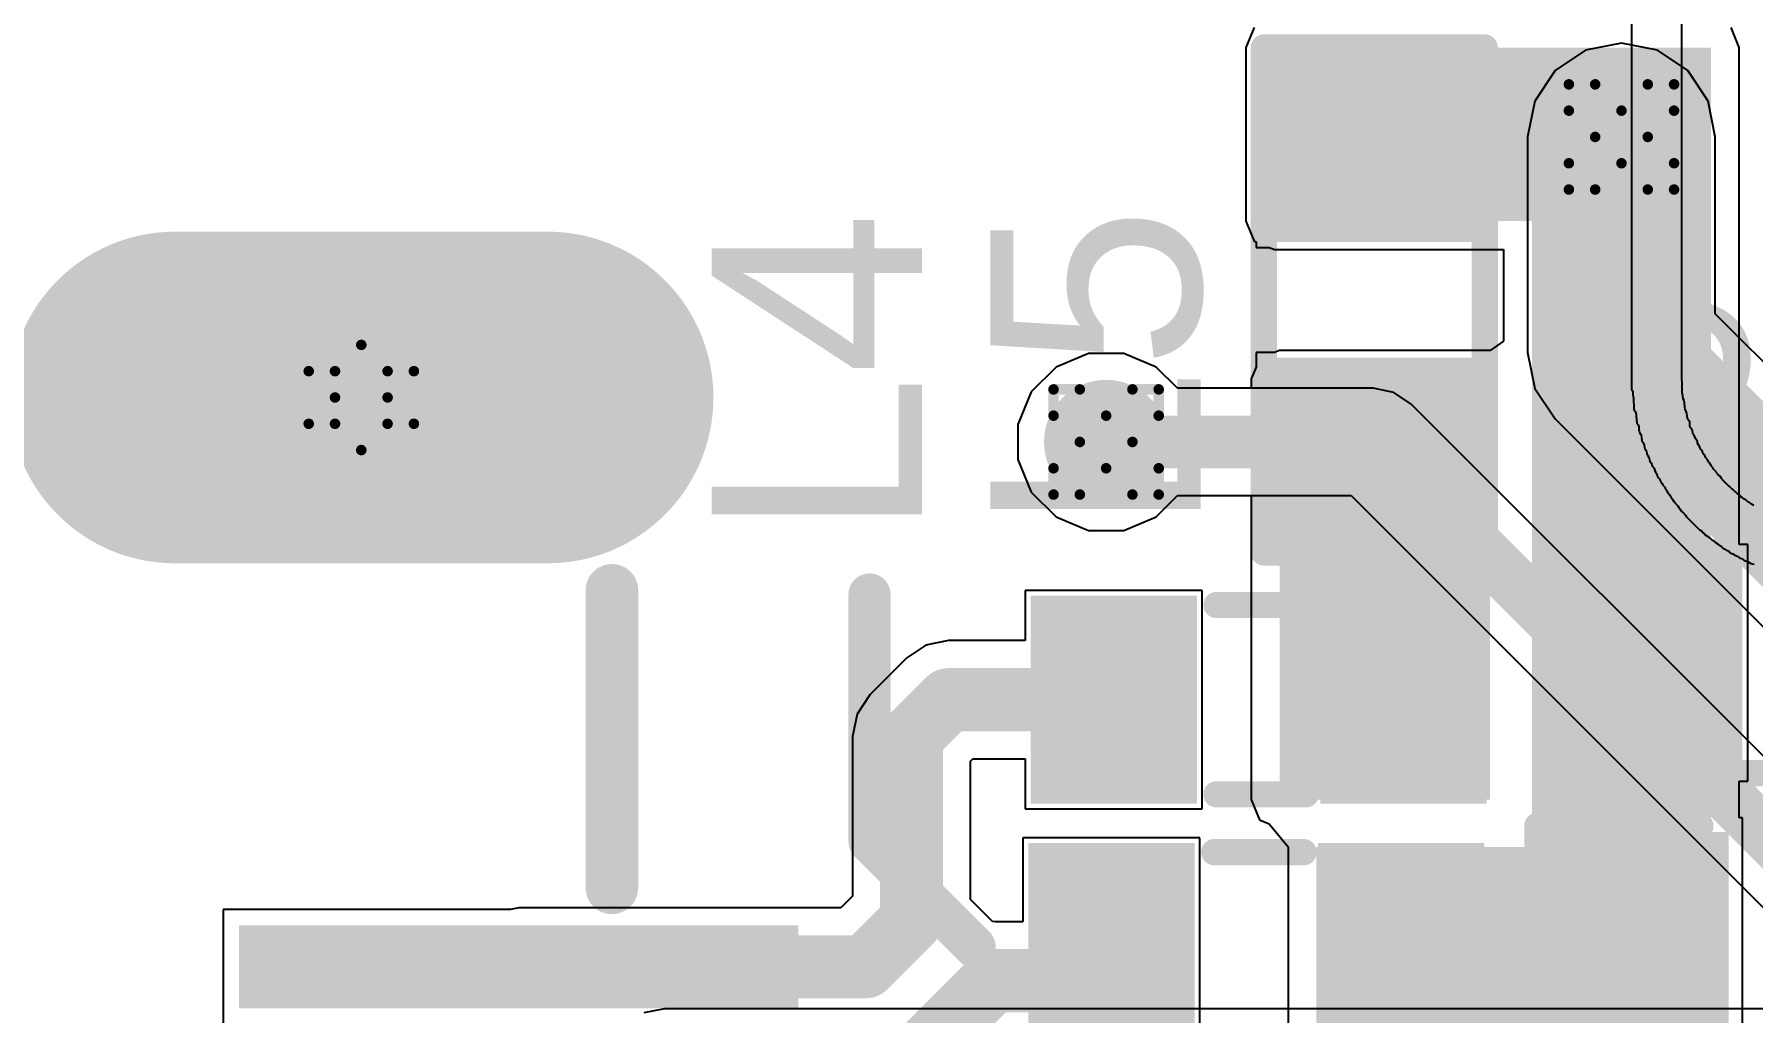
# Model space of a CAD drawing. Header units: inches. Extents: x -0.2 to 17.4, y -0.2 to 2.6.
# Drawn here: x 0.3122 to 0.6389, y 0.5565 to 0.7425 of the extents above; entities that cross this region are included whole.
import ezdxf

# ---------------------------------------------------------------- set-up
doc = ezdxf.new("R2010")
doc.units = ezdxf.units.IN
doc.header["$MEASUREMENT"] = 0
for name, color, linetype in [('Bottom Layer', 5, 'Continuous'), ('Bottom Overlay', 54, 'Continuous'), ('Bottom Solder', 6, 'Continuous'), ('Drill Drawing', 1, 'Continuous'), ('Multi-Layer', 9, 'Continuous'), ('Pad Holes', 156, 'Continuous'), ('Top Layer', 1, 'Continuous'), ('Top Overlay', 2, 'Continuous'), ('Top Paste', 8, 'Continuous'), ('Top Solder', 216, 'Continuous'), ('Via Holes', 16, 'Continuous')]:
    doc.layers.add(name, color=color, linetype=linetype)
doc.styles.add('Arial', font='', dxfattribs={"height": 0.2})
doc.styles.get('Arial').set_extended_font_data('Arial')

# ---------------------------------------------------------------- blocks, each defined once
blk = doc.blocks.new('HD_A_05H9191N_4')
at = {"layer": 'Bottom Layer'}
h = blk.add_hatch(color=5, dxfattribs=at)
edge = h.paths.add_edge_path()
edge.add_arc((-0.28546, 0.06693), 0.02953, 180, 360)
edge.add_line((-0.25594, 0.06693), (-0.25594, 0.13779))
edge.add_arc((-0.28546, 0.13779), 0.02953, 0, 180)
edge.add_line((-0.31499, 0.13779), (-0.31499, 0.06693))
at = {"layer": 'Bottom Solder'}
h = blk.add_hatch(color=6, dxfattribs=at)
edge = h.paths.add_edge_path()
edge.add_arc((-0.28546, 0.06693), 0.03153, 180, 360)
edge.add_line((-0.25394, 0.06693), (-0.25394, 0.13779))
edge.add_arc((-0.28546, 0.13779), 0.03153, 0, 180)
edge.add_line((-0.31699, 0.13779), (-0.31699, 0.06693))
at = {"layer": 'Multi-Layer'}
h = blk.add_hatch(color=9, dxfattribs=at)
edge = h.paths.add_edge_path()
edge.add_arc((-0.28546, 0.06693), 0.02953, 180, 360)
edge.add_line((-0.25594, 0.06693), (-0.25594, 0.13779))
edge.add_arc((-0.28546, 0.13779), 0.02953, 0, 180)
edge.add_line((-0.31499, 0.13779), (-0.31499, 0.06693))
at = {"layer": 'Pad Holes'}
h = blk.add_hatch(color=7, dxfattribs=at)
edge = h.paths.add_edge_path()
edge.add_arc((-0.28546, 0.06693), 0.01772, 180, 360)
edge.add_line((-0.26775, 0.06693), (-0.26775, 0.13779))
edge.add_arc((-0.28546, 0.13779), 0.01772, 0, 180)
edge.add_line((-0.30318, 0.13779), (-0.30318, 0.06693))
at = {"layer": 'Top Layer'}
blk.add_hatch(color=1, dxfattribs=at).paths.add_polyline_path([(-0.18311, 0.18348), (-0.17129, 0.18348), (-0.17129, 0.08112), (-0.18311, 0.08112)])
h = blk.add_hatch(color=1, dxfattribs=at)
edge = h.paths.add_edge_path()
edge.add_arc((-0.28546, 0.06693), 0.02953, 180, 360)
edge.add_line((-0.25594, 0.06693), (-0.25594, 0.13779))
edge.add_arc((-0.28546, 0.13779), 0.02953, 0, 180)
edge.add_line((-0.31499, 0.13779), (-0.31499, 0.06693))
at = {"layer": 'Top Solder'}
blk.add_hatch(color=216, dxfattribs=at).paths.add_polyline_path([(-0.18511, 0.18548), (-0.16929, 0.18548), (-0.16929, 0.07912), (-0.18511, 0.07912)])
h = blk.add_hatch(color=216, dxfattribs=at)
edge = h.paths.add_edge_path()
edge.add_arc((-0.28546, 0.06693), 0.03153, 180, 360)
edge.add_line((-0.25394, 0.06693), (-0.25394, 0.13779))
edge.add_arc((-0.28546, 0.13779), 0.03153, 0, 180)
edge.add_line((-0.31699, 0.13779), (-0.31699, 0.06693))
at = {"layer": 'Top Overlay'}
blk.add_lwpolyline([(-0.1922, 0.15002, 0.01, 0.01, 0), (-0.24879, 0.15002, 0.01, 0.01, 0)], format="xyseb", dxfattribs=at)
for points in [[(-0.25129, 0.15002, 0.005, 0.005, 1), (-0.24629, 0.15002, 0.005, 0.005, 1)], [(-0.1947, 0.15002, 0.005, 0.005, 1), (-0.18971, 0.15002, 0.005, 0.005, 1)]]:
    blk.add_lwpolyline(points, format="xyseb", close=True, dxfattribs=at)
blk = doc.blocks.new('R___0603_25')
at = {"layer": 'Top Layer'}
for points in [[(-0.015, 0.0175), (-0.015, -0.0175), (-0.045, -0.0175), (-0.045, 0.0175)], [(0.045, 0.0175), (0.045, -0.0175), (0.015, -0.0175), (0.015, 0.0175)]]:
    blk.add_hatch(color=1, dxfattribs=at).paths.add_polyline_path(points)
at = {"layer": 'Top Paste'}
for points in [[(-0.015, 0.0175), (-0.015, -0.0175), (-0.045, -0.0175), (-0.045, 0.0175)], [(0.045, 0.0175), (0.045, -0.0175), (0.015, -0.0175), (0.015, 0.0175)]]:
    blk.add_hatch(color=8, dxfattribs=at).paths.add_polyline_path(points)
at = {"layer": 'Top Solder'}
for points in [[(-0.011, 0.0215), (-0.011, -0.0215), (-0.049, -0.0215), (-0.049, 0.0215)], [(0.049, 0.0215), (0.049, -0.0215), (0.011, -0.0215), (0.011, 0.0215)]]:
    blk.add_hatch(color=216, dxfattribs=at).paths.add_polyline_path(points)
at = {"layer": 'Top Overlay'}
for points in [[(-0.048, 0.021, 0.005, 0.005, 0), (0.048, 0.021, 0.005, 0.005, 0)], [(-0.048, 0.021, 0.005, 0.005, 0), (-0.048, -0.021, 0.005, 0.005, 0)], [(0.048, 0.021, 0.005, 0.005, 0), (0.048, -0.021, 0.005, 0.005, 0)], [(-0.048, -0.021, 0.005, 0.005, 0), (0.048, -0.021, 0.005, 0.005, 0)]]:
    blk.add_lwpolyline(points, format="xyseb", dxfattribs=at)
for points in [[(-0.04925, 0.021, 0.0025, 0.0025, 1), (-0.04675, 0.021, 0.0025, 0.0025, 1)], [(-0.04925, 0.021, 0.0025, 0.0025, 1), (-0.04675, 0.021, 0.0025, 0.0025, 1)], [(0.04675, 0.021, 0.0025, 0.0025, 1), (0.04925, 0.021, 0.0025, 0.0025, 1)], [(0.04675, 0.021, 0.0025, 0.0025, 1), (0.04925, 0.021, 0.0025, 0.0025, 1)], [(-0.04925, -0.021, 0.0025, 0.0025, 1), (-0.04675, -0.021, 0.0025, 0.0025, 1)], [(-0.04925, -0.021, 0.0025, 0.0025, 1), (-0.04675, -0.021, 0.0025, 0.0025, 1)], [(0.04675, -0.021, 0.0025, 0.0025, 1), (0.04925, -0.021, 0.0025, 0.0025, 1)], [(0.04675, -0.021, 0.0025, 0.0025, 1), (0.04925, -0.021, 0.0025, 0.0025, 1)]]:
    blk.add_lwpolyline(points, format="xyseb", close=True, dxfattribs=at)
blk = doc.blocks.new('R___0603_26')
at = {"layer": 'Top Layer'}
for points in [[(-0.015, 0.0175), (-0.015, -0.0175), (-0.045, -0.0175), (-0.045, 0.0175)], [(0.045, 0.0175), (0.045, -0.0175), (0.015, -0.0175), (0.015, 0.0175)]]:
    blk.add_hatch(color=1, dxfattribs=at).paths.add_polyline_path(points)
at = {"layer": 'Top Paste'}
for points in [[(-0.015, 0.0175), (-0.015, -0.0175), (-0.045, -0.0175), (-0.045, 0.0175)], [(0.045, 0.0175), (0.045, -0.0175), (0.015, -0.0175), (0.015, 0.0175)]]:
    blk.add_hatch(color=8, dxfattribs=at).paths.add_polyline_path(points)
at = {"layer": 'Top Solder'}
for points in [[(-0.011, 0.0215), (-0.011, -0.0215), (-0.049, -0.0215), (-0.049, 0.0215)], [(0.049, 0.0215), (0.049, -0.0215), (0.011, -0.0215), (0.011, 0.0215)]]:
    blk.add_hatch(color=216, dxfattribs=at).paths.add_polyline_path(points)
at = {"layer": 'Top Overlay'}
for points in [[(0.048, 0.021, 0.005, 0.005, 0), (-0.048, 0.021, 0.005, 0.005, 0)], [(-0.048, 0.021, 0.005, 0.005, 0), (-0.048, -0.021, 0.005, 0.005, 0)], [(0.048, 0.021, 0.005, 0.005, 0), (0.048, -0.021, 0.005, 0.005, 0)], [(0.048, -0.021, 0.005, 0.005, 0), (-0.048, -0.021, 0.005, 0.005, 0)]]:
    blk.add_lwpolyline(points, format="xyseb", dxfattribs=at)
for points in [[(-0.04925, 0.021, 0.0025, 0.0025, 1), (-0.04675, 0.021, 0.0025, 0.0025, 1)], [(-0.04925, 0.021, 0.0025, 0.0025, 1), (-0.04675, 0.021, 0.0025, 0.0025, 1)], [(0.04675, 0.021, 0.0025, 0.0025, 1), (0.04925, 0.021, 0.0025, 0.0025, 1)], [(0.04675, 0.021, 0.0025, 0.0025, 1), (0.04925, 0.021, 0.0025, 0.0025, 1)], [(-0.04925, -0.021, 0.0025, 0.0025, 1), (-0.04675, -0.021, 0.0025, 0.0025, 1)], [(-0.04925, -0.021, 0.0025, 0.0025, 1), (-0.04675, -0.021, 0.0025, 0.0025, 1)], [(0.04675, -0.021, 0.0025, 0.0025, 1), (0.04925, -0.021, 0.0025, 0.0025, 1)], [(0.04675, -0.021, 0.0025, 0.0025, 1), (0.04925, -0.021, 0.0025, 0.0025, 1)]]:
    blk.add_lwpolyline(points, format="xyseb", close=True, dxfattribs=at)
blk = doc.blocks.new('IND_0603__1608_M_______67')
at = {"layer": 'Top Layer'}
for points in [[(-0.03937, 0.01575), (-0.01575, 0.01575), (-0.01575, -0.01575), (-0.03937, -0.01575)], [(0.01575, 0.01575), (0.03937, 0.01575), (0.03937, -0.01575), (0.01575, -0.01575)]]:
    blk.add_hatch(color=1, dxfattribs=at).paths.add_polyline_path(points)
at = {"layer": 'Top Paste'}
for points in [[(-0.03937, 0.01575), (-0.01575, 0.01575), (-0.01575, -0.01575), (-0.03937, -0.01575)], [(0.01575, 0.01575), (0.03937, 0.01575), (0.03937, -0.01575), (0.01575, -0.01575)]]:
    blk.add_hatch(color=8, dxfattribs=at).paths.add_polyline_path(points)
at = {"layer": 'Top Solder'}
for points in [[(-0.04337, 0.01975), (-0.01175, 0.01975), (-0.01175, -0.01975), (-0.04337, -0.01975)], [(0.01175, 0.01975), (0.04337, 0.01975), (0.04337, -0.01975), (0.01175, -0.01975)]]:
    blk.add_hatch(color=216, dxfattribs=at).paths.add_polyline_path(points)
at = {"layer": 'Top Overlay'}
for points in [[(-0.008, 0.018, 0.005, 0.005, 0), (0.009, 0.018, 0.005, 0.005, 0)], [(-0.008, -0.018, 0.005, 0.005, 0), (0.009, -0.018, 0.005, 0.005, 0)]]:
    blk.add_lwpolyline(points, format="xyseb", dxfattribs=at)
for points in [[(-0.00925, 0.018, 0.0025, 0.0025, 1), (-0.00675, 0.018, 0.0025, 0.0025, 1)], [(0.00775, 0.018, 0.0025, 0.0025, 1), (0.01025, 0.018, 0.0025, 0.0025, 1)], [(-0.00925, -0.018, 0.0025, 0.0025, 1), (-0.00675, -0.018, 0.0025, 0.0025, 1)], [(0.00775, -0.018, 0.0025, 0.0025, 1), (0.01025, -0.018, 0.0025, 0.0025, 1)]]:
    blk.add_lwpolyline(points, format="xyseb", close=True, dxfattribs=at)
blk = doc.blocks.new('IND_0603__1608_M_______68')
at = {"layer": 'Top Layer'}
for points in [[(-0.03937, 0.01575), (-0.01575, 0.01575), (-0.01575, -0.01575), (-0.03937, -0.01575)], [(0.01575, 0.01575), (0.03937, 0.01575), (0.03937, -0.01575), (0.01575, -0.01575)]]:
    blk.add_hatch(color=1, dxfattribs=at).paths.add_polyline_path(points)
at = {"layer": 'Top Paste'}
for points in [[(-0.03937, 0.01575), (-0.01575, 0.01575), (-0.01575, -0.01575), (-0.03937, -0.01575)], [(0.01575, 0.01575), (0.03937, 0.01575), (0.03937, -0.01575), (0.01575, -0.01575)]]:
    blk.add_hatch(color=8, dxfattribs=at).paths.add_polyline_path(points)
at = {"layer": 'Top Solder'}
for points in [[(-0.04337, 0.01975), (-0.01175, 0.01975), (-0.01175, -0.01975), (-0.04337, -0.01975)], [(0.01175, 0.01975), (0.04337, 0.01975), (0.04337, -0.01975), (0.01175, -0.01975)]]:
    blk.add_hatch(color=216, dxfattribs=at).paths.add_polyline_path(points)
at = {"layer": 'Top Overlay'}
for points in [[(-0.008, 0.018, 0.005, 0.005, 0), (0.009, 0.018, 0.005, 0.005, 0)], [(-0.008, -0.018, 0.005, 0.005, 0), (0.009, -0.018, 0.005, 0.005, 0)]]:
    blk.add_lwpolyline(points, format="xyseb", dxfattribs=at)
for points in [[(-0.00925, 0.018, 0.0025, 0.0025, 1), (-0.00675, 0.018, 0.0025, 0.0025, 1)], [(0.00775, 0.018, 0.0025, 0.0025, 1), (0.01025, 0.018, 0.0025, 0.0025, 1)], [(-0.00925, -0.018, 0.0025, 0.0025, 1), (-0.00675, -0.018, 0.0025, 0.0025, 1)], [(0.00775, -0.018, 0.0025, 0.0025, 1), (0.01025, -0.018, 0.0025, 0.0025, 1)]]:
    blk.add_lwpolyline(points, format="xyseb", close=True, dxfattribs=at)
blk = doc.blocks.new('C___0603_80')
at = {"layer": 'Top Layer'}
for points in [[(-0.015, 0.0175), (-0.015, -0.0175), (-0.045, -0.0175), (-0.045, 0.0175)], [(0.045, 0.0175), (0.045, -0.0175), (0.015, -0.0175), (0.015, 0.0175)]]:
    blk.add_hatch(color=1, dxfattribs=at).paths.add_polyline_path(points)
at = {"layer": 'Top Paste'}
for points in [[(-0.015, 0.0175), (-0.015, -0.0175), (-0.045, -0.0175), (-0.045, 0.0175)], [(0.045, 0.0175), (0.045, -0.0175), (0.015, -0.0175), (0.015, 0.0175)]]:
    blk.add_hatch(color=8, dxfattribs=at).paths.add_polyline_path(points)
at = {"layer": 'Top Solder'}
for points in [[(-0.01264, 0.01986), (-0.01264, -0.01986), (-0.04736, -0.01986), (-0.04736, 0.01986)], [(0.04736, 0.01986), (0.04736, -0.01986), (0.01264, -0.01986), (0.01264, 0.01986)]]:
    blk.add_hatch(color=216, dxfattribs=at).paths.add_polyline_path(points)
at = {"layer": 'Top Overlay'}
for points in [[(-0.049, 0.021, 0.005, 0.005, 0), (-0.049, -0.021, 0.005, 0.005, 0)], [(-0.018, 0.021, 0.005, 0.005, 0), (-0.049, 0.021, 0.005, 0.005, 0)], [(0.049, 0.021, 0.005, 0.005, 0), (0.018, 0.021, 0.005, 0.005, 0)], [(0.049, 0.021, 0.005, 0.005, 0), (0.049, -0.021, 0.005, 0.005, 0)], [(-0.018, -0.021, 0.005, 0.005, 0), (-0.049, -0.021, 0.005, 0.005, 0)], [(0.049, -0.021, 0.005, 0.005, 0), (0.018, -0.021, 0.005, 0.005, 0)]]:
    blk.add_lwpolyline(points, format="xyseb", dxfattribs=at)
for points in [[(-0.05025, 0.021, 0.0025, 0.0025, 1), (-0.04775, 0.021, 0.0025, 0.0025, 1)], [(-0.05025, 0.021, 0.0025, 0.0025, 1), (-0.04775, 0.021, 0.0025, 0.0025, 1)], [(-0.01925, 0.021, 0.0025, 0.0025, 1), (-0.01675, 0.021, 0.0025, 0.0025, 1)], [(0.01675, 0.021, 0.0025, 0.0025, 1), (0.01925, 0.021, 0.0025, 0.0025, 1)], [(0.04775, 0.021, 0.0025, 0.0025, 1), (0.05025, 0.021, 0.0025, 0.0025, 1)], [(0.04775, 0.021, 0.0025, 0.0025, 1), (0.05025, 0.021, 0.0025, 0.0025, 1)], [(-0.05025, -0.021, 0.0025, 0.0025, 1), (-0.04775, -0.021, 0.0025, 0.0025, 1)], [(-0.05025, -0.021, 0.0025, 0.0025, 1), (-0.04775, -0.021, 0.0025, 0.0025, 1)], [(-0.01925, -0.021, 0.0025, 0.0025, 1), (-0.01675, -0.021, 0.0025, 0.0025, 1)], [(0.01675, -0.021, 0.0025, 0.0025, 1), (0.01925, -0.021, 0.0025, 0.0025, 1)], [(0.04775, -0.021, 0.0025, 0.0025, 1), (0.05025, -0.021, 0.0025, 0.0025, 1)], [(0.04775, -0.021, 0.0025, 0.0025, 1), (0.05025, -0.021, 0.0025, 0.0025, 1)]]:
    blk.add_lwpolyline(points, format="xyseb", close=True, dxfattribs=at)

msp = doc.modelspace()

# ---------------------------------------------------------------- hatches: boundary and pattern name
at = {"layer": 'Bottom Layer'}
h = msp.add_hatch(color=5, dxfattribs=at)
edge = h.paths.add_edge_path()
edge.add_arc((0.614, 0.723), 0.01181, 0, 360)
h = msp.add_hatch(color=5, dxfattribs=at)
edge = h.paths.add_edge_path()
edge.add_arc((0.516, 0.665), 0.01181, 0, 360)
at = {"layer": 'Top Layer'}
for points in [[(0.548, 0.707), (0.625, 0.707), (0.625, 0.74), (0.548, 0.74)], [(0.597, 0.452), (0.631, 0.452), (0.631, 0.74), (0.597, 0.74)], [(0.549, 0.597), (0.589, 0.597), (0.589, 0.677), (0.549, 0.677)], [(0.556, 0.452), (0.63, 0.452), (0.63, 0.588), (0.556, 0.588)]]:
    msp.add_hatch(color=1, dxfattribs=at).paths.add_polyline_path(points)
h = msp.add_hatch(color=1, dxfattribs=at)
edge = h.paths.add_edge_path()
edge.add_arc((0.614, 0.723), 0.01181, 0, 360)
h = msp.add_hatch(color=1, dxfattribs=at)
edge = h.paths.add_edge_path()
edge.add_arc((0.516, 0.665), 0.01181, 0, 360)
at = {"layer": 'Via Holes'}
h = msp.add_hatch(color=7, dxfattribs=at)
edge = h.paths.add_edge_path()
edge.add_arc((0.614, 0.723), 0.00591, 0, 360)
h = msp.add_hatch(color=7, dxfattribs=at)
edge = h.paths.add_edge_path()
edge.add_arc((0.516, 0.665), 0.00591, 0, 360)

# ---------------------------------------------------------------- linework, layer by layer
at = {"layer": 'Bottom Layer'}
for p, q in [((0.60717, 0.73948), (0.60138, 0.73562)), ((0.614, 0.74084), (0.60717, 0.73948)), ((0.62083, 0.73948), (0.614, 0.74084)), ((0.62662, 0.73562), (0.62083, 0.73948)), ((0.60138, 0.73562), (0.59752, 0.72983)), ((0.63048, 0.72983), (0.62662, 0.73562)), ((0.59752, 0.72983), (0.59616, 0.723)), ((0.63184, 0.723), (0.63048, 0.72983)), ((0.59616, 0.723), (0.59616, 0.682)), ((0.63184, 0.68939), (0.63184, 0.723)), ((0.72562, 0.59562), (0.63184, 0.68939)), ((0.51266, 0.68181), (0.50648, 0.67925)), ((0.51934, 0.68181), (0.51266, 0.68181)), ((0.52552, 0.67925), (0.51934, 0.68181)), ((0.59616, 0.682), (0.59752, 0.67517)), ((0.50648, 0.67925), (0.50175, 0.67452)), ((0.52958, 0.6752), (0.52552, 0.67925)), ((0.50175, 0.67452), (0.49919, 0.66834)), ((0.5668, 0.6752), (0.52958, 0.6752)), ((0.5707, 0.67442), (0.5668, 0.6752)), ((0.57401, 0.67221), (0.5707, 0.67442)), ((0.59752, 0.67517), (0.60138, 0.66938)), ((0.73502, 0.5112), (0.57401, 0.67221)), ((0.49919, 0.66834), (0.49919, 0.66166)), ((0.60138, 0.66938), (0.70038, 0.57038)), ((0.49919, 0.66166), (0.50175, 0.65548)), ((0.50175, 0.65548), (0.50648, 0.65075)), ((0.52552, 0.65075), (0.52958, 0.6548)), ((0.52958, 0.6548), (0.56258, 0.6548)), ((0.56258, 0.6548), (0.65556, 0.56182)), ((0.50648, 0.65075), (0.51266, 0.64819)), ((0.51934, 0.64819), (0.52552, 0.65075)), ((0.51266, 0.64819), (0.51934, 0.64819)), ((0.432, 0.5572), (0.4281, 0.55642)), ((0.65365, 0.5572), (0.432, 0.5572))]:
    msp.add_line(p, q, dxfattribs=at)
for points in [[(0.614, 0.682, 0.025, 0.025, 0), (0.614, 0.723, 0.025, 0.025, 0)], [(0.614, 0.682, 0.025, 0.025, 0), (0.713, 0.583, 0.025, 0.025, 0)], [(0.516, 0.665, 0.01, 0.01, 0), (0.5668, 0.665, 0.01, 0.01, 0)], [(0.5668, 0.665, 0.01, 0.01, 0), (0.7308, 0.501, 0.01, 0.01, 0)]]:
    msp.add_lwpolyline(points, format="xyseb", dxfattribs=at)
for points in [[(0.60775, 0.723, 0.0125, 0.0125, 1), (0.62025, 0.723, 0.0125, 0.0125, 1)], [(0.60775, 0.682, 0.0125, 0.0125, 1), (0.62025, 0.682, 0.0125, 0.0125, 1)], [(0.60775, 0.682, 0.0125, 0.0125, 1), (0.62025, 0.682, 0.0125, 0.0125, 1)], [(0.5135, 0.665, 0.005, 0.005, 1), (0.5185, 0.665, 0.005, 0.005, 1)], [(0.5643, 0.665, 0.005, 0.005, 1), (0.5693, 0.665, 0.005, 0.005, 1)], [(0.5643, 0.665, 0.005, 0.005, 1), (0.5693, 0.665, 0.005, 0.005, 1)]]:
    msp.add_lwpolyline(points, format="xyseb", close=True, dxfattribs=at)
at = {"layer": 'Bottom Overlay'}
for p, q in [((0.61587, 0.83236), (0.61593, 0.67498)), ((0.62548, 0.67756), (0.62551, 0.83207)), ((0.62553, 0.67565), (0.62548, 0.67756)), ((0.61593, 0.67498), (0.61613, 0.67467)), ((0.61613, 0.67467), (0.61616, 0.67418)), ((0.61616, 0.67418), (0.61613, 0.67415)), ((0.61613, 0.67415), (0.61618, 0.674)), ((0.61618, 0.674), (0.61624, 0.67353)), ((0.61624, 0.67353), (0.61629, 0.67338)), ((0.61629, 0.67338), (0.61637, 0.67124)), ((0.62548, 0.6755), (0.62553, 0.67565)), ((0.62551, 0.67537), (0.62548, 0.6755)), ((0.62556, 0.67464), (0.62551, 0.67537)), ((0.62553, 0.67431), (0.62556, 0.67464)), ((0.62558, 0.6741), (0.62553, 0.67431)), ((0.62566, 0.67382), (0.62558, 0.6741)), ((0.62574, 0.67322), (0.62566, 0.67382)), ((0.62595, 0.67291), (0.62574, 0.67322)), ((0.61637, 0.67124), (0.61644, 0.67105)), ((0.61644, 0.67105), (0.6167, 0.67069)), ((0.6167, 0.67069), (0.61691, 0.66858)), ((0.626, 0.67245), (0.62595, 0.67291)), ((0.62605, 0.67162), (0.626, 0.67245)), ((0.6261, 0.67126), (0.62605, 0.67162)), ((0.62646, 0.67049), (0.6261, 0.67126)), ((0.62651, 0.66987), (0.62646, 0.67049)), ((0.62662, 0.66925), (0.62651, 0.66987)), ((0.61691, 0.66858), (0.61701, 0.66847)), ((0.61701, 0.66847), (0.61706, 0.66837)), ((0.61706, 0.66837), (0.61717, 0.66827)), ((0.61717, 0.66827), (0.61727, 0.6679)), ((0.61727, 0.6679), (0.61732, 0.66723)), ((0.61732, 0.66723), (0.61737, 0.66703)), ((0.61737, 0.66703), (0.61742, 0.66677)), ((0.61742, 0.66677), (0.61773, 0.6663)), ((0.62675, 0.66912), (0.62662, 0.66925)), ((0.62698, 0.66883), (0.62675, 0.66912)), ((0.62703, 0.66801), (0.62698, 0.66883)), ((0.62713, 0.66775), (0.62703, 0.66801)), ((0.62729, 0.66759), (0.62713, 0.66775)), ((0.62747, 0.66731), (0.62729, 0.66759)), ((0.62755, 0.66677), (0.62747, 0.66731)), ((0.6276, 0.66656), (0.62755, 0.66677)), ((0.61773, 0.6663), (0.61779, 0.66594)), ((0.61779, 0.66594), (0.61786, 0.66524)), ((0.61786, 0.66524), (0.61804, 0.66496)), ((0.61804, 0.66496), (0.6182, 0.6648)), ((0.6182, 0.6648), (0.6183, 0.66439)), ((0.6183, 0.66439), (0.61835, 0.66398)), ((0.61835, 0.66398), (0.61846, 0.66372)), ((0.61846, 0.66372), (0.61851, 0.66362)), ((0.61851, 0.66362), (0.61866, 0.66346)), ((0.61866, 0.66346), (0.61877, 0.6632)), ((0.6277, 0.66646), (0.6276, 0.66656)), ((0.62775, 0.66635), (0.6277, 0.66646)), ((0.62783, 0.66628), (0.62775, 0.66635)), ((0.62806, 0.66563), (0.62783, 0.66628)), ((0.62843, 0.66511), (0.62806, 0.66563)), ((0.62848, 0.6648), (0.62843, 0.66511)), ((0.62863, 0.66444), (0.62848, 0.6648)), ((0.62868, 0.66434), (0.62863, 0.66444)), ((0.62886, 0.66416), (0.62868, 0.66434)), ((0.62899, 0.66382), (0.62886, 0.66416)), ((0.6291, 0.66357), (0.62899, 0.66382)), ((0.62917, 0.66349), (0.6291, 0.66357)), ((0.62938, 0.66318), (0.62917, 0.66349)), ((0.61877, 0.6632), (0.61884, 0.66276)), ((0.61884, 0.66276), (0.6189, 0.66256)), ((0.6189, 0.66256), (0.61897, 0.66248)), ((0.61897, 0.66248), (0.61903, 0.66238)), ((0.61903, 0.66238), (0.61923, 0.66207)), ((0.61923, 0.66207), (0.61928, 0.66186)), ((0.61928, 0.66186), (0.61941, 0.66132)), ((0.61941, 0.66132), (0.61967, 0.66101)), ((0.61967, 0.66101), (0.6198, 0.66072)), ((0.6198, 0.66072), (0.61985, 0.66041)), ((0.61985, 0.66041), (0.62008, 0.66013)), ((0.62008, 0.66013), (0.62016, 0.66005)), ((0.62016, 0.66005), (0.62021, 0.65995)), ((0.62956, 0.66269), (0.62938, 0.66318)), ((0.62964, 0.66261), (0.62956, 0.66269)), ((0.6299, 0.6623), (0.62964, 0.66261)), ((0.63003, 0.66196), (0.6299, 0.6623)), ((0.63028, 0.66171), (0.63003, 0.66196)), ((0.63059, 0.66114), (0.63028, 0.66171)), ((0.63072, 0.66101), (0.63059, 0.66114)), ((0.63106, 0.66052), (0.63072, 0.66101)), ((0.63111, 0.66041), (0.63106, 0.66052)), ((0.63119, 0.66039), (0.63111, 0.66041)), ((0.63121, 0.66031), (0.63119, 0.66039)), ((0.63132, 0.66021), (0.63121, 0.66031)), ((0.63152, 0.65985), (0.63132, 0.66021)), ((0.62021, 0.65995), (0.62026, 0.65979)), ((0.62026, 0.65979), (0.62032, 0.65959)), ((0.62032, 0.65959), (0.62045, 0.65925)), ((0.62045, 0.65925), (0.62073, 0.65897)), ((0.62073, 0.65897), (0.62086, 0.65843)), ((0.62086, 0.65843), (0.62099, 0.65825)), ((0.62099, 0.65825), (0.62125, 0.65799)), ((0.62125, 0.65799), (0.6213, 0.65778)), ((0.6213, 0.65778), (0.6215, 0.65742)), ((0.6215, 0.65742), (0.62171, 0.65711)), ((0.62171, 0.65711), (0.62184, 0.65677)), ((0.63158, 0.65974), (0.63152, 0.65985)), ((0.63165, 0.65972), (0.63158, 0.65974)), ((0.63178, 0.65959), (0.63165, 0.65972)), ((0.63204, 0.65923), (0.63178, 0.65959)), ((0.63209, 0.65912), (0.63204, 0.65923)), ((0.63235, 0.65887), (0.63209, 0.65912)), ((0.6324, 0.65876), (0.63235, 0.65887)), ((0.63263, 0.65853), (0.6324, 0.65876)), ((0.63274, 0.65848), (0.63263, 0.65853)), ((0.63282, 0.6584), (0.63274, 0.65848)), ((0.63302, 0.65804), (0.63282, 0.6584)), ((0.63328, 0.65778), (0.63302, 0.65804)), ((0.63333, 0.65768), (0.63328, 0.65778)), ((0.63351, 0.6575), (0.63333, 0.65768)), ((0.63362, 0.65744), (0.63351, 0.6575)), ((0.63385, 0.65721), (0.63362, 0.65744)), ((0.6339, 0.65711), (0.63385, 0.65721)), ((0.63403, 0.65698), (0.6339, 0.65711)), ((0.63413, 0.65693), (0.63403, 0.65698)), ((0.63431, 0.65675), (0.63413, 0.65693)), ((0.62184, 0.65677), (0.62223, 0.65639)), ((0.62223, 0.65639), (0.62236, 0.65605)), ((0.62236, 0.65605), (0.62249, 0.65587)), ((0.62249, 0.65587), (0.62259, 0.65577)), ((0.62259, 0.65577), (0.62264, 0.65566)), ((0.62264, 0.65566), (0.6229, 0.6552)), ((0.6229, 0.6552), (0.62303, 0.65507)), ((0.62303, 0.65507), (0.62313, 0.65502)), ((0.62313, 0.65502), (0.62344, 0.6544)), ((0.62344, 0.6544), (0.62367, 0.65417)), ((0.62367, 0.65417), (0.62393, 0.6537)), ((0.62393, 0.6537), (0.62401, 0.65362)), ((0.62401, 0.65362), (0.62411, 0.65357)), ((0.62411, 0.65357), (0.62419, 0.65349)), ((0.63436, 0.65664), (0.63431, 0.65675)), ((0.63449, 0.65652), (0.63436, 0.65664)), ((0.6346, 0.65646), (0.63449, 0.65652)), ((0.63506, 0.656), (0.6346, 0.65646)), ((0.63517, 0.65595), (0.63506, 0.656)), ((0.63535, 0.65577), (0.63517, 0.65595)), ((0.63563, 0.65553), (0.63535, 0.65577)), ((0.63573, 0.65548), (0.63563, 0.65553)), ((0.63599, 0.65522), (0.63573, 0.65548)), ((0.63635, 0.65497), (0.63599, 0.65522)), ((0.63661, 0.65466), (0.63635, 0.65497)), ((0.63697, 0.65445), (0.63661, 0.65466)), ((0.63723, 0.65419), (0.63697, 0.65445)), ((0.6377, 0.65393), (0.63723, 0.65419)), ((0.63783, 0.6538), (0.6377, 0.65393)), ((0.63811, 0.65357), (0.63783, 0.6538)), ((0.63832, 0.65352), (0.63811, 0.65357)), ((0.63863, 0.65321), (0.63832, 0.65352)), ((0.62419, 0.65349), (0.62424, 0.65339)), ((0.62424, 0.65339), (0.62447, 0.65311)), ((0.62447, 0.65311), (0.62471, 0.65287)), ((0.62471, 0.65287), (0.62491, 0.65251)), ((0.62491, 0.65251), (0.62517, 0.65225)), ((0.62517, 0.65225), (0.62538, 0.65189)), ((0.62538, 0.65189), (0.62556, 0.65171)), ((0.62556, 0.65171), (0.62566, 0.65166)), ((0.62566, 0.65166), (0.62579, 0.65153)), ((0.62579, 0.65153), (0.62584, 0.65143)), ((0.62584, 0.65143), (0.6261, 0.65117)), ((0.6261, 0.65117), (0.62615, 0.65107)), ((0.62615, 0.65107), (0.62638, 0.65078)), ((0.62638, 0.65078), (0.62886, 0.6483)), ((0.63919, 0.6529), (0.63863, 0.65321)), ((0.62886, 0.6483), (0.62897, 0.64825)), ((0.62897, 0.64825), (0.62925, 0.64802)), ((0.62925, 0.64802), (0.62948, 0.64779)), ((0.62948, 0.64779), (0.62959, 0.64773)), ((0.62959, 0.64773), (0.62966, 0.64766)), ((0.62966, 0.64766), (0.62972, 0.64755)), ((0.62972, 0.64755), (0.6299, 0.64737)), ((0.6299, 0.64737), (0.63026, 0.64717)), ((0.63026, 0.64717), (0.63052, 0.64691)), ((0.63052, 0.64691), (0.63062, 0.64686)), ((0.63062, 0.64686), (0.63098, 0.6466)), ((0.63098, 0.6466), (0.63119, 0.64639)), ((0.63119, 0.64639), (0.63129, 0.64634)), ((0.63129, 0.64634), (0.63165, 0.64608)), ((0.63165, 0.64608), (0.63181, 0.64593)), ((0.63181, 0.64593), (0.63191, 0.64588)), ((0.63191, 0.64588), (0.6324, 0.64554)), ((0.6324, 0.64554), (0.63253, 0.64541)), ((0.63253, 0.64541), (0.63297, 0.64518)), ((0.63297, 0.64518), (0.63302, 0.64507)), ((0.63302, 0.64507), (0.6332, 0.64489)), ((0.6332, 0.64489), (0.63367, 0.64464)), ((0.63367, 0.64464), (0.63403, 0.64438)), ((0.63403, 0.64438), (0.63431, 0.6443)), ((0.63431, 0.6443), (0.63449, 0.64417)), ((0.63449, 0.64417), (0.63462, 0.64399)), ((0.63462, 0.64399), (0.6347, 0.64391)), ((0.6347, 0.64391), (0.63496, 0.64381)), ((0.63496, 0.64381), (0.63517, 0.64376)), ((0.63517, 0.64376), (0.63545, 0.64353)), ((0.63545, 0.64353), (0.63553, 0.64345)), ((0.63553, 0.64345), (0.63617, 0.64322)), ((0.63617, 0.64322), (0.63635, 0.64303)), ((0.63635, 0.64303), (0.63646, 0.64298)), ((0.63646, 0.64298), (0.63682, 0.64283)), ((0.63682, 0.64283), (0.63718, 0.64262)), ((0.63718, 0.64262), (0.63728, 0.64252)), ((0.63728, 0.64252), (0.63754, 0.64241)), ((0.63754, 0.64241), (0.63775, 0.64236)), ((0.63775, 0.64236), (0.63808, 0.64223)), ((0.63808, 0.64223), (0.63839, 0.64203)), ((0.63839, 0.64203), (0.63868, 0.6419)), ((0.63868, 0.6419), (0.63888, 0.64185)), ((0.63888, 0.64185), (0.63922, 0.64177))]:
    msp.add_line(p, q, dxfattribs=at)
at = {"layer": 'Drill Drawing'}
for points in [[(0.604, 0.728, 0.002, 0.002, 0), (0.604, 0.733, 0.002, 0.002, 0)], [(0.604, 0.733, 0.002, 0.002, 0), (0.609, 0.733, 0.002, 0.002, 0)], [(0.609, 0.733, 0.002, 0.002, 0), (0.614, 0.728, 0.002, 0.002, 0)], [(0.614, 0.728, 0.002, 0.002, 0), (0.619, 0.733, 0.002, 0.002, 0)], [(0.619, 0.733, 0.002, 0.002, 0), (0.624, 0.733, 0.002, 0.002, 0)], [(0.624, 0.728, 0.002, 0.002, 0), (0.624, 0.733, 0.002, 0.002, 0)], [(0.604, 0.728, 0.002, 0.002, 0), (0.609, 0.723, 0.002, 0.002, 0)], [(0.619, 0.723, 0.002, 0.002, 0), (0.624, 0.728, 0.002, 0.002, 0)], [(0.604, 0.718, 0.002, 0.002, 0), (0.609, 0.723, 0.002, 0.002, 0)], [(0.619, 0.723, 0.002, 0.002, 0), (0.624, 0.718, 0.002, 0.002, 0)], [(0.604, 0.713, 0.002, 0.002, 0), (0.604, 0.718, 0.002, 0.002, 0)], [(0.609, 0.713, 0.002, 0.002, 0), (0.614, 0.718, 0.002, 0.002, 0)], [(0.614, 0.718, 0.002, 0.002, 0), (0.619, 0.713, 0.002, 0.002, 0)], [(0.624, 0.713, 0.002, 0.002, 0), (0.624, 0.718, 0.002, 0.002, 0)], [(0.604, 0.713, 0.002, 0.002, 0), (0.609, 0.713, 0.002, 0.002, 0)], [(0.619, 0.713, 0.002, 0.002, 0), (0.624, 0.713, 0.002, 0.002, 0)], [(0.36936, 0.67846, 0.002, 0.002, 0), (0.37436, 0.68346, 0.002, 0.002, 0)], [(0.37436, 0.68346, 0.002, 0.002, 0), (0.37936, 0.67846, 0.002, 0.002, 0)], [(0.36436, 0.67846, 0.002, 0.002, 0), (0.36936, 0.67346, 0.002, 0.002, 0)], [(0.36436, 0.67846, 0.002, 0.002, 0), (0.36936, 0.67846, 0.002, 0.002, 0)], [(0.37936, 0.67846, 0.002, 0.002, 0), (0.38436, 0.67846, 0.002, 0.002, 0)], [(0.37936, 0.67346, 0.002, 0.002, 0), (0.38436, 0.67846, 0.002, 0.002, 0)], [(0.36436, 0.66846, 0.002, 0.002, 0), (0.36936, 0.67346, 0.002, 0.002, 0)], [(0.37936, 0.67346, 0.002, 0.002, 0), (0.38436, 0.66846, 0.002, 0.002, 0)], [(0.506, 0.67, 0.002, 0.002, 0), (0.506, 0.675, 0.002, 0.002, 0)], [(0.506, 0.675, 0.002, 0.002, 0), (0.511, 0.675, 0.002, 0.002, 0)], [(0.511, 0.675, 0.002, 0.002, 0), (0.516, 0.67, 0.002, 0.002, 0)], [(0.516, 0.67, 0.002, 0.002, 0), (0.521, 0.675, 0.002, 0.002, 0)], [(0.521, 0.675, 0.002, 0.002, 0), (0.526, 0.675, 0.002, 0.002, 0)], [(0.526, 0.67, 0.002, 0.002, 0), (0.526, 0.675, 0.002, 0.002, 0)], [(0.506, 0.67, 0.002, 0.002, 0), (0.511, 0.665, 0.002, 0.002, 0)], [(0.521, 0.665, 0.002, 0.002, 0), (0.526, 0.67, 0.002, 0.002, 0)], [(0.36436, 0.66846, 0.002, 0.002, 0), (0.36936, 0.66846, 0.002, 0.002, 0)], [(0.36936, 0.66846, 0.002, 0.002, 0), (0.37436, 0.66346, 0.002, 0.002, 0)], [(0.37436, 0.66346, 0.002, 0.002, 0), (0.37936, 0.66846, 0.002, 0.002, 0)], [(0.37936, 0.66846, 0.002, 0.002, 0), (0.38436, 0.66846, 0.002, 0.002, 0)], [(0.506, 0.66, 0.002, 0.002, 0), (0.511, 0.665, 0.002, 0.002, 0)], [(0.521, 0.665, 0.002, 0.002, 0), (0.526, 0.66, 0.002, 0.002, 0)], [(0.506, 0.655, 0.002, 0.002, 0), (0.506, 0.66, 0.002, 0.002, 0)], [(0.511, 0.655, 0.002, 0.002, 0), (0.516, 0.66, 0.002, 0.002, 0)], [(0.516, 0.66, 0.002, 0.002, 0), (0.521, 0.655, 0.002, 0.002, 0)], [(0.526, 0.655, 0.002, 0.002, 0), (0.526, 0.66, 0.002, 0.002, 0)], [(0.506, 0.655, 0.002, 0.002, 0), (0.511, 0.655, 0.002, 0.002, 0)], [(0.521, 0.655, 0.002, 0.002, 0), (0.526, 0.655, 0.002, 0.002, 0)]]:
    msp.add_lwpolyline(points, format="xyseb", dxfattribs=at)
for points in [[(0.6035, 0.733, 0.001, 0.001, 1), (0.6045, 0.733, 0.001, 0.001, 1)], [(0.6035, 0.733, 0.001, 0.001, 1), (0.6045, 0.733, 0.001, 0.001, 1)], [(0.6085, 0.733, 0.001, 0.001, 1), (0.6095, 0.733, 0.001, 0.001, 1)], [(0.6085, 0.733, 0.001, 0.001, 1), (0.6095, 0.733, 0.001, 0.001, 1)], [(0.6185, 0.733, 0.001, 0.001, 1), (0.6195, 0.733, 0.001, 0.001, 1)], [(0.6185, 0.733, 0.001, 0.001, 1), (0.6195, 0.733, 0.001, 0.001, 1)], [(0.6235, 0.733, 0.001, 0.001, 1), (0.6245, 0.733, 0.001, 0.001, 1)], [(0.6235, 0.733, 0.001, 0.001, 1), (0.6245, 0.733, 0.001, 0.001, 1)], [(0.6035, 0.728, 0.001, 0.001, 1), (0.6045, 0.728, 0.001, 0.001, 1)], [(0.6035, 0.728, 0.001, 0.001, 1), (0.6045, 0.728, 0.001, 0.001, 1)], [(0.6135, 0.728, 0.001, 0.001, 1), (0.6145, 0.728, 0.001, 0.001, 1)], [(0.6135, 0.728, 0.001, 0.001, 1), (0.6145, 0.728, 0.001, 0.001, 1)], [(0.6235, 0.728, 0.001, 0.001, 1), (0.6245, 0.728, 0.001, 0.001, 1)], [(0.6235, 0.728, 0.001, 0.001, 1), (0.6245, 0.728, 0.001, 0.001, 1)], [(0.6085, 0.723, 0.001, 0.001, 1), (0.6095, 0.723, 0.001, 0.001, 1)], [(0.6085, 0.723, 0.001, 0.001, 1), (0.6095, 0.723, 0.001, 0.001, 1)], [(0.6185, 0.723, 0.001, 0.001, 1), (0.6195, 0.723, 0.001, 0.001, 1)], [(0.6185, 0.723, 0.001, 0.001, 1), (0.6195, 0.723, 0.001, 0.001, 1)], [(0.6035, 0.718, 0.001, 0.001, 1), (0.6045, 0.718, 0.001, 0.001, 1)], [(0.6035, 0.718, 0.001, 0.001, 1), (0.6045, 0.718, 0.001, 0.001, 1)], [(0.6135, 0.718, 0.001, 0.001, 1), (0.6145, 0.718, 0.001, 0.001, 1)], [(0.6135, 0.718, 0.001, 0.001, 1), (0.6145, 0.718, 0.001, 0.001, 1)], [(0.6235, 0.718, 0.001, 0.001, 1), (0.6245, 0.718, 0.001, 0.001, 1)], [(0.6235, 0.718, 0.001, 0.001, 1), (0.6245, 0.718, 0.001, 0.001, 1)], [(0.6035, 0.713, 0.001, 0.001, 1), (0.6045, 0.713, 0.001, 0.001, 1)], [(0.6035, 0.713, 0.001, 0.001, 1), (0.6045, 0.713, 0.001, 0.001, 1)], [(0.6085, 0.713, 0.001, 0.001, 1), (0.6095, 0.713, 0.001, 0.001, 1)], [(0.6085, 0.713, 0.001, 0.001, 1), (0.6095, 0.713, 0.001, 0.001, 1)], [(0.6185, 0.713, 0.001, 0.001, 1), (0.6195, 0.713, 0.001, 0.001, 1)], [(0.6185, 0.713, 0.001, 0.001, 1), (0.6195, 0.713, 0.001, 0.001, 1)], [(0.6235, 0.713, 0.001, 0.001, 1), (0.6245, 0.713, 0.001, 0.001, 1)], [(0.6235, 0.713, 0.001, 0.001, 1), (0.6245, 0.713, 0.001, 0.001, 1)], [(0.37386, 0.68346, 0.001, 0.001, 1), (0.37486, 0.68346, 0.001, 0.001, 1)], [(0.37386, 0.68346, 0.001, 0.001, 1), (0.37486, 0.68346, 0.001, 0.001, 1)], [(0.36386, 0.67846, 0.001, 0.001, 1), (0.36486, 0.67846, 0.001, 0.001, 1)], [(0.36386, 0.67846, 0.001, 0.001, 1), (0.36486, 0.67846, 0.001, 0.001, 1)], [(0.36886, 0.67846, 0.001, 0.001, 1), (0.36986, 0.67846, 0.001, 0.001, 1)], [(0.36886, 0.67846, 0.001, 0.001, 1), (0.36986, 0.67846, 0.001, 0.001, 1)], [(0.37886, 0.67846, 0.001, 0.001, 1), (0.37986, 0.67846, 0.001, 0.001, 1)], [(0.37886, 0.67846, 0.001, 0.001, 1), (0.37986, 0.67846, 0.001, 0.001, 1)], [(0.38386, 0.67846, 0.001, 0.001, 1), (0.38486, 0.67846, 0.001, 0.001, 1)], [(0.38386, 0.67846, 0.001, 0.001, 1), (0.38486, 0.67846, 0.001, 0.001, 1)], [(0.36886, 0.67346, 0.001, 0.001, 1), (0.36986, 0.67346, 0.001, 0.001, 1)], [(0.36886, 0.67346, 0.001, 0.001, 1), (0.36986, 0.67346, 0.001, 0.001, 1)], [(0.37886, 0.67346, 0.001, 0.001, 1), (0.37986, 0.67346, 0.001, 0.001, 1)], [(0.37886, 0.67346, 0.001, 0.001, 1), (0.37986, 0.67346, 0.001, 0.001, 1)], [(0.5055, 0.675, 0.001, 0.001, 1), (0.5065, 0.675, 0.001, 0.001, 1)], [(0.5055, 0.675, 0.001, 0.001, 1), (0.5065, 0.675, 0.001, 0.001, 1)], [(0.5105, 0.675, 0.001, 0.001, 1), (0.5115, 0.675, 0.001, 0.001, 1)], [(0.5105, 0.675, 0.001, 0.001, 1), (0.5115, 0.675, 0.001, 0.001, 1)], [(0.5205, 0.675, 0.001, 0.001, 1), (0.5215, 0.675, 0.001, 0.001, 1)], [(0.5205, 0.675, 0.001, 0.001, 1), (0.5215, 0.675, 0.001, 0.001, 1)], [(0.5255, 0.675, 0.001, 0.001, 1), (0.5265, 0.675, 0.001, 0.001, 1)], [(0.5255, 0.675, 0.001, 0.001, 1), (0.5265, 0.675, 0.001, 0.001, 1)], [(0.5055, 0.67, 0.001, 0.001, 1), (0.5065, 0.67, 0.001, 0.001, 1)], [(0.5055, 0.67, 0.001, 0.001, 1), (0.5065, 0.67, 0.001, 0.001, 1)], [(0.5155, 0.67, 0.001, 0.001, 1), (0.5165, 0.67, 0.001, 0.001, 1)], [(0.5155, 0.67, 0.001, 0.001, 1), (0.5165, 0.67, 0.001, 0.001, 1)], [(0.5255, 0.67, 0.001, 0.001, 1), (0.5265, 0.67, 0.001, 0.001, 1)], [(0.5255, 0.67, 0.001, 0.001, 1), (0.5265, 0.67, 0.001, 0.001, 1)], [(0.36386, 0.66846, 0.001, 0.001, 1), (0.36486, 0.66846, 0.001, 0.001, 1)], [(0.36386, 0.66846, 0.001, 0.001, 1), (0.36486, 0.66846, 0.001, 0.001, 1)], [(0.36886, 0.66846, 0.001, 0.001, 1), (0.36986, 0.66846, 0.001, 0.001, 1)], [(0.36886, 0.66846, 0.001, 0.001, 1), (0.36986, 0.66846, 0.001, 0.001, 1)], [(0.37886, 0.66846, 0.001, 0.001, 1), (0.37986, 0.66846, 0.001, 0.001, 1)], [(0.37886, 0.66846, 0.001, 0.001, 1), (0.37986, 0.66846, 0.001, 0.001, 1)], [(0.38386, 0.66846, 0.001, 0.001, 1), (0.38486, 0.66846, 0.001, 0.001, 1)], [(0.38386, 0.66846, 0.001, 0.001, 1), (0.38486, 0.66846, 0.001, 0.001, 1)], [(0.37386, 0.66346, 0.001, 0.001, 1), (0.37486, 0.66346, 0.001, 0.001, 1)], [(0.37386, 0.66346, 0.001, 0.001, 1), (0.37486, 0.66346, 0.001, 0.001, 1)], [(0.5105, 0.665, 0.001, 0.001, 1), (0.5115, 0.665, 0.001, 0.001, 1)], [(0.5105, 0.665, 0.001, 0.001, 1), (0.5115, 0.665, 0.001, 0.001, 1)], [(0.5205, 0.665, 0.001, 0.001, 1), (0.5215, 0.665, 0.001, 0.001, 1)], [(0.5205, 0.665, 0.001, 0.001, 1), (0.5215, 0.665, 0.001, 0.001, 1)], [(0.5055, 0.66, 0.001, 0.001, 1), (0.5065, 0.66, 0.001, 0.001, 1)], [(0.5055, 0.66, 0.001, 0.001, 1), (0.5065, 0.66, 0.001, 0.001, 1)], [(0.5155, 0.66, 0.001, 0.001, 1), (0.5165, 0.66, 0.001, 0.001, 1)], [(0.5155, 0.66, 0.001, 0.001, 1), (0.5165, 0.66, 0.001, 0.001, 1)], [(0.5255, 0.66, 0.001, 0.001, 1), (0.5265, 0.66, 0.001, 0.001, 1)], [(0.5255, 0.66, 0.001, 0.001, 1), (0.5265, 0.66, 0.001, 0.001, 1)], [(0.5055, 0.655, 0.001, 0.001, 1), (0.5065, 0.655, 0.001, 0.001, 1)], [(0.5055, 0.655, 0.001, 0.001, 1), (0.5065, 0.655, 0.001, 0.001, 1)], [(0.5105, 0.655, 0.001, 0.001, 1), (0.5115, 0.655, 0.001, 0.001, 1)], [(0.5105, 0.655, 0.001, 0.001, 1), (0.5115, 0.655, 0.001, 0.001, 1)], [(0.5205, 0.655, 0.001, 0.001, 1), (0.5215, 0.655, 0.001, 0.001, 1)], [(0.5205, 0.655, 0.001, 0.001, 1), (0.5215, 0.655, 0.001, 0.001, 1)], [(0.5255, 0.655, 0.001, 0.001, 1), (0.5265, 0.655, 0.001, 0.001, 1)], [(0.5255, 0.655, 0.001, 0.001, 1), (0.5265, 0.655, 0.001, 0.001, 1)]]:
    msp.add_lwpolyline(points, format="xyseb", close=True, dxfattribs=at)
at = {"layer": 'Top Layer'}
for p, q in [((0.54417, 0.74383), (0.54259, 0.74)), ((0.63641, 0.74), (0.63483, 0.74383)), ((0.54259, 0.74), (0.54259, 0.707)), ((0.63641, 0.6455), (0.63641, 0.74)), ((0.54259, 0.707), (0.54417, 0.70317)), ((0.54417, 0.70317), (0.5445, 0.70304)), ((0.5445, 0.70304), (0.5445, 0.702)), ((0.5445, 0.702), (0.54701, 0.702)), ((0.54701, 0.702), (0.548, 0.70159)), ((0.548, 0.70159), (0.59159, 0.70159)), ((0.59159, 0.70159), (0.59159, 0.68414)), ((0.59159, 0.68414), (0.589, 0.68241)), ((0.51266, 0.68181), (0.50648, 0.67925)), ((0.51934, 0.68181), (0.51266, 0.68181)), ((0.52552, 0.67925), (0.51934, 0.68181)), ((0.54801, 0.682), (0.5445, 0.682)), ((0.5445, 0.682), (0.5445, 0.6792)), ((0.549, 0.68241), (0.54801, 0.682)), ((0.589, 0.68241), (0.549, 0.68241)), ((0.50648, 0.67925), (0.50175, 0.67452)), ((0.52958, 0.6752), (0.52552, 0.67925)), ((0.5445, 0.6792), (0.54359, 0.677)), ((0.54359, 0.677), (0.54359, 0.6752)), ((0.50175, 0.67452), (0.49919, 0.66834)), ((0.54359, 0.6752), (0.52958, 0.6752)), ((0.49919, 0.66834), (0.49919, 0.66166)), ((0.49919, 0.66166), (0.50175, 0.65548)), ((0.50175, 0.65548), (0.50648, 0.65075)), ((0.52552, 0.65075), (0.52958, 0.6548)), ((0.52958, 0.6548), (0.54359, 0.6548)), ((0.54359, 0.6548), (0.54359, 0.597)), ((0.50648, 0.65075), (0.51266, 0.64819)), ((0.51934, 0.64819), (0.52552, 0.65075)), ((0.51266, 0.64819), (0.51934, 0.64819)), ((0.638, 0.6455), (0.63641, 0.6455)), ((0.638, 0.6005), (0.638, 0.6455)), ((0.53425, 0.63675), (0.50063, 0.63675)), ((0.50063, 0.63675), (0.50063, 0.62722)), ((0.53425, 0.59525), (0.53425, 0.63675)), ((0.48174, 0.62636), (0.4781, 0.62393)), ((0.48603, 0.62722), (0.48174, 0.62636)), ((0.50063, 0.62722), (0.48603, 0.62722)), ((0.48603, 0.62722), (0.48603, 0.62722)), ((0.4781, 0.62393), (0.47107, 0.6169)), ((0.4781, 0.62393), (0.4781, 0.62393)), ((0.47107, 0.6169), (0.46864, 0.61326)), ((0.46864, 0.61326), (0.46778, 0.60897)), ((0.46778, 0.60897), (0.46778, 0.60897)), ((0.46778, 0.60897), (0.46778, 0.57865)), ((0.49022, 0.60432), (0.49068, 0.60478)), ((0.49068, 0.60478), (0.50063, 0.60478)), ((0.50063, 0.60478), (0.50063, 0.59525)), ((0.49022, 0.57803), (0.49022, 0.60432)), ((0.63641, 0.5935), (0.63641, 0.6005)), ((0.63641, 0.6005), (0.638, 0.6005)), ((0.50063, 0.59525), (0.53425, 0.59525)), ((0.54359, 0.597), (0.54517, 0.59317)), ((0.54517, 0.59317), (0.547, 0.59241)), ((0.547, 0.59241), (0.55059, 0.588)), ((0.637, 0.5935), (0.63641, 0.5935)), ((0.637, 0.5485), (0.637, 0.5935)), ((0.53381, 0.58975), (0.50019, 0.58975)), ((0.50019, 0.58975), (0.50019, 0.57377)), ((0.53381, 0.5485), (0.53381, 0.58975)), ((0.55059, 0.588), (0.55059, 0.452)), ((0.46778, 0.57865), (0.46555, 0.57642)), ((0.40274, 0.57611), (0.34812, 0.57611)), ((0.34812, 0.57611), (0.34812, 0.5346)), ((0.4043, 0.57642), (0.40274, 0.57611)), ((0.46555, 0.57642), (0.4043, 0.57642)), ((0.4944, 0.5738), (0.49022, 0.57803)), ((0.49497, 0.57377), (0.4944, 0.5738)), ((0.50019, 0.57377), (0.49497, 0.57377))]:
    msp.add_line(p, q, dxfattribs=at)
for points in [[(0.1397, 0.67346, 0.025, 0.025, 0), (0.37436, 0.67346, 0.025, 0.025, 0)], [(0.516, 0.665, 0.01, 0.01, 0), (0.564, 0.665, 0.01, 0.01, 0)], [(0.564, 0.665, 0.01, 0.01, 0), (0.567, 0.662, 0.01, 0.01, 0)], [(0.618, 0.6225, 0.025, 0.025, 0), (0.618, 0.623, 0.025, 0.025, 0)], [(0.479, 0.60897, 0.012, 0.012, 0), (0.48603, 0.616, 0.012, 0.012, 0)], [(0.48603, 0.616, 0.012, 0.012, 0), (0.51744, 0.616, 0.012, 0.012, 0)], [(0.479, 0.574, 0.012, 0.012, 0), (0.479, 0.60897, 0.012, 0.012, 0)], [(0.4702, 0.5652, 0.012, 0.012, 0), (0.479, 0.574, 0.012, 0.012, 0)], [(0.51119, 0.56256, 0.012, 0.012, 0), (0.517, 0.56837, 0.012, 0.012, 0)], [(0.517, 0.56837, 0.012, 0.012, 0), (0.517, 0.569, 0.012, 0.012, 0)], [(0.4043, 0.5652, 0.012, 0.012, 0), (0.4702, 0.5652, 0.012, 0.012, 0)], [(0.47738, 0.54551, 0.012, 0.012, 0), (0.49443, 0.56256, 0.012, 0.012, 0)], [(0.49443, 0.56256, 0.012, 0.012, 0), (0.51119, 0.56256, 0.012, 0.012, 0)]]:
    msp.add_lwpolyline(points, format="xyseb", dxfattribs=at)
for points in [[(0.36811, 0.67346, 0.0125, 0.0125, 1), (0.38061, 0.67346, 0.0125, 0.0125, 1)], [(0.5135, 0.665, 0.005, 0.005, 1), (0.5185, 0.665, 0.005, 0.005, 1)], [(0.5615, 0.665, 0.005, 0.005, 1), (0.5665, 0.665, 0.005, 0.005, 1)], [(0.5615, 0.665, 0.005, 0.005, 1), (0.5665, 0.665, 0.005, 0.005, 1)], [(0.5645, 0.662, 0.005, 0.005, 1), (0.5695, 0.662, 0.005, 0.005, 1)], [(0.61175, 0.623, 0.0125, 0.0125, 1), (0.62425, 0.623, 0.0125, 0.0125, 1)], [(0.61175, 0.6225, 0.0125, 0.0125, 1), (0.62425, 0.6225, 0.0125, 0.0125, 1)], [(0.48303, 0.616, 0.006, 0.006, 1), (0.48903, 0.616, 0.006, 0.006, 1)], [(0.48303, 0.616, 0.006, 0.006, 1), (0.48903, 0.616, 0.006, 0.006, 1)], [(0.51444, 0.616, 0.006, 0.006, 1), (0.52044, 0.616, 0.006, 0.006, 1)], [(0.476, 0.60897, 0.006, 0.006, 1), (0.482, 0.60897, 0.006, 0.006, 1)], [(0.476, 0.60897, 0.006, 0.006, 1), (0.482, 0.60897, 0.006, 0.006, 1)], [(0.476, 0.574, 0.006, 0.006, 1), (0.482, 0.574, 0.006, 0.006, 1)], [(0.476, 0.574, 0.006, 0.006, 1), (0.482, 0.574, 0.006, 0.006, 1)], [(0.514, 0.569, 0.006, 0.006, 1), (0.52, 0.569, 0.006, 0.006, 1)], [(0.514, 0.56837, 0.006, 0.006, 1), (0.52, 0.56837, 0.006, 0.006, 1)], [(0.514, 0.56837, 0.006, 0.006, 1), (0.52, 0.56837, 0.006, 0.006, 1)], [(0.4013, 0.5652, 0.006, 0.006, 1), (0.4073, 0.5652, 0.006, 0.006, 1)], [(0.4672, 0.5652, 0.006, 0.006, 1), (0.4732, 0.5652, 0.006, 0.006, 1)], [(0.4672, 0.5652, 0.006, 0.006, 1), (0.4732, 0.5652, 0.006, 0.006, 1)], [(0.49143, 0.56256, 0.006, 0.006, 1), (0.49743, 0.56256, 0.006, 0.006, 1)], [(0.49143, 0.56256, 0.006, 0.006, 1), (0.49743, 0.56256, 0.006, 0.006, 1)], [(0.50819, 0.56256, 0.006, 0.006, 1), (0.51419, 0.56256, 0.006, 0.006, 1)], [(0.50819, 0.56256, 0.006, 0.006, 1), (0.51419, 0.56256, 0.006, 0.006, 1)]]:
    msp.add_lwpolyline(points, format="xyseb", close=True, dxfattribs=at)
at = {"layer": 'Top Overlay'}
for points in [[(0.471, 0.589, 0.008, 0.008, 0), (0.471, 0.636, 0.008, 0.008, 0)], [(0.471, 0.589, 0.008, 0.008, 0), (0.491, 0.569, 0.008, 0.008, 0)]]:
    msp.add_lwpolyline(points, format="xyseb", dxfattribs=at)
for points in [[(0.469, 0.636, 0.004, 0.004, 1), (0.473, 0.636, 0.004, 0.004, 1)], [(0.469, 0.589, 0.004, 0.004, 1), (0.473, 0.589, 0.004, 0.004, 1)], [(0.469, 0.589, 0.004, 0.004, 1), (0.473, 0.589, 0.004, 0.004, 1)], [(0.489, 0.569, 0.004, 0.004, 1), (0.493, 0.569, 0.004, 0.004, 1)]]:
    msp.add_lwpolyline(points, format="xyseb", close=True, dxfattribs=at)

# ---------------------------------------------------------------- block references
for name, p, rotation in [('R___0603_25', (0.567, 0.692), 90), ('HD_A_05H9191N_4', (0.272, 0.388), 270), ('R___0603_26', (0.648, 0.623), 180), ('C___0603_80', (0.647, 0.571), 180)]:
    msp.add_blockref(name, p, dxfattribs=dict(rotation=rotation))
for name, p in [('IND_0603__1608_M_______67', (0.545, 0.616)), ('IND_0603__1608_M_______68', (0.54456, 0.569))]:
    msp.add_blockref(name, p)

# ---------------------------------------------------------------- texts
at = {"layer": 'Top Overlay', "style": 'Arial'}
for s, p in [('L4', (0.48099, 0.64668)), ('L5', (0.53399, 0.64768))]:
    msp.add_text(s, height=0.04, rotation=90, dxfattribs=at).set_placement(p)
msp.add_text('R31', height=0.04, dxfattribs=at).set_placement((0.60235, 0.65201))

doc.saveas('drawing.dxf')
